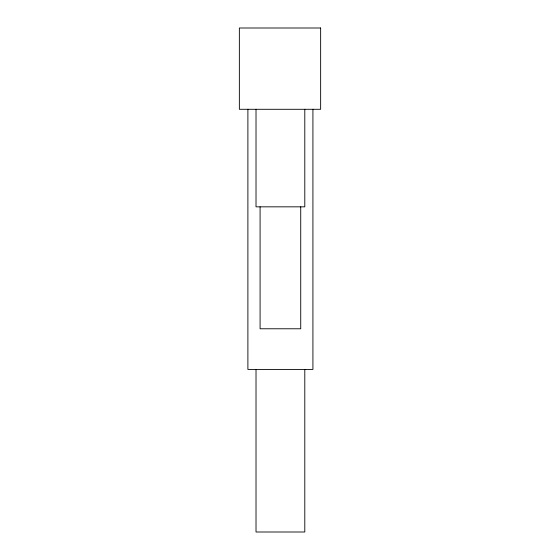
<?xml version="1.0" encoding="UTF-8"?>
<svg xmlns="http://www.w3.org/2000/svg" width="560" height="560" viewBox="0 0 560 560"><rect width="100%" height="100%" fill="white"/><g stroke="black" fill="none" stroke-linecap="round" stroke-linejoin="round"><path stroke-width="0.84" d="M312.921 109.291L312.921 369.418L247.891 369.418L247.891 109.291M304.794 109.291L304.794 206.836L256.018 206.836L256.018 109.291M304.794 369.418L304.794 532L256.018 532L256.018 369.418M300.727 206.836L300.727 328.776L260.085 328.776L260.085 206.836M320.642 28L239.358 28L239.358 109.291L320.642 109.291L320.642 28"/></g></svg>
